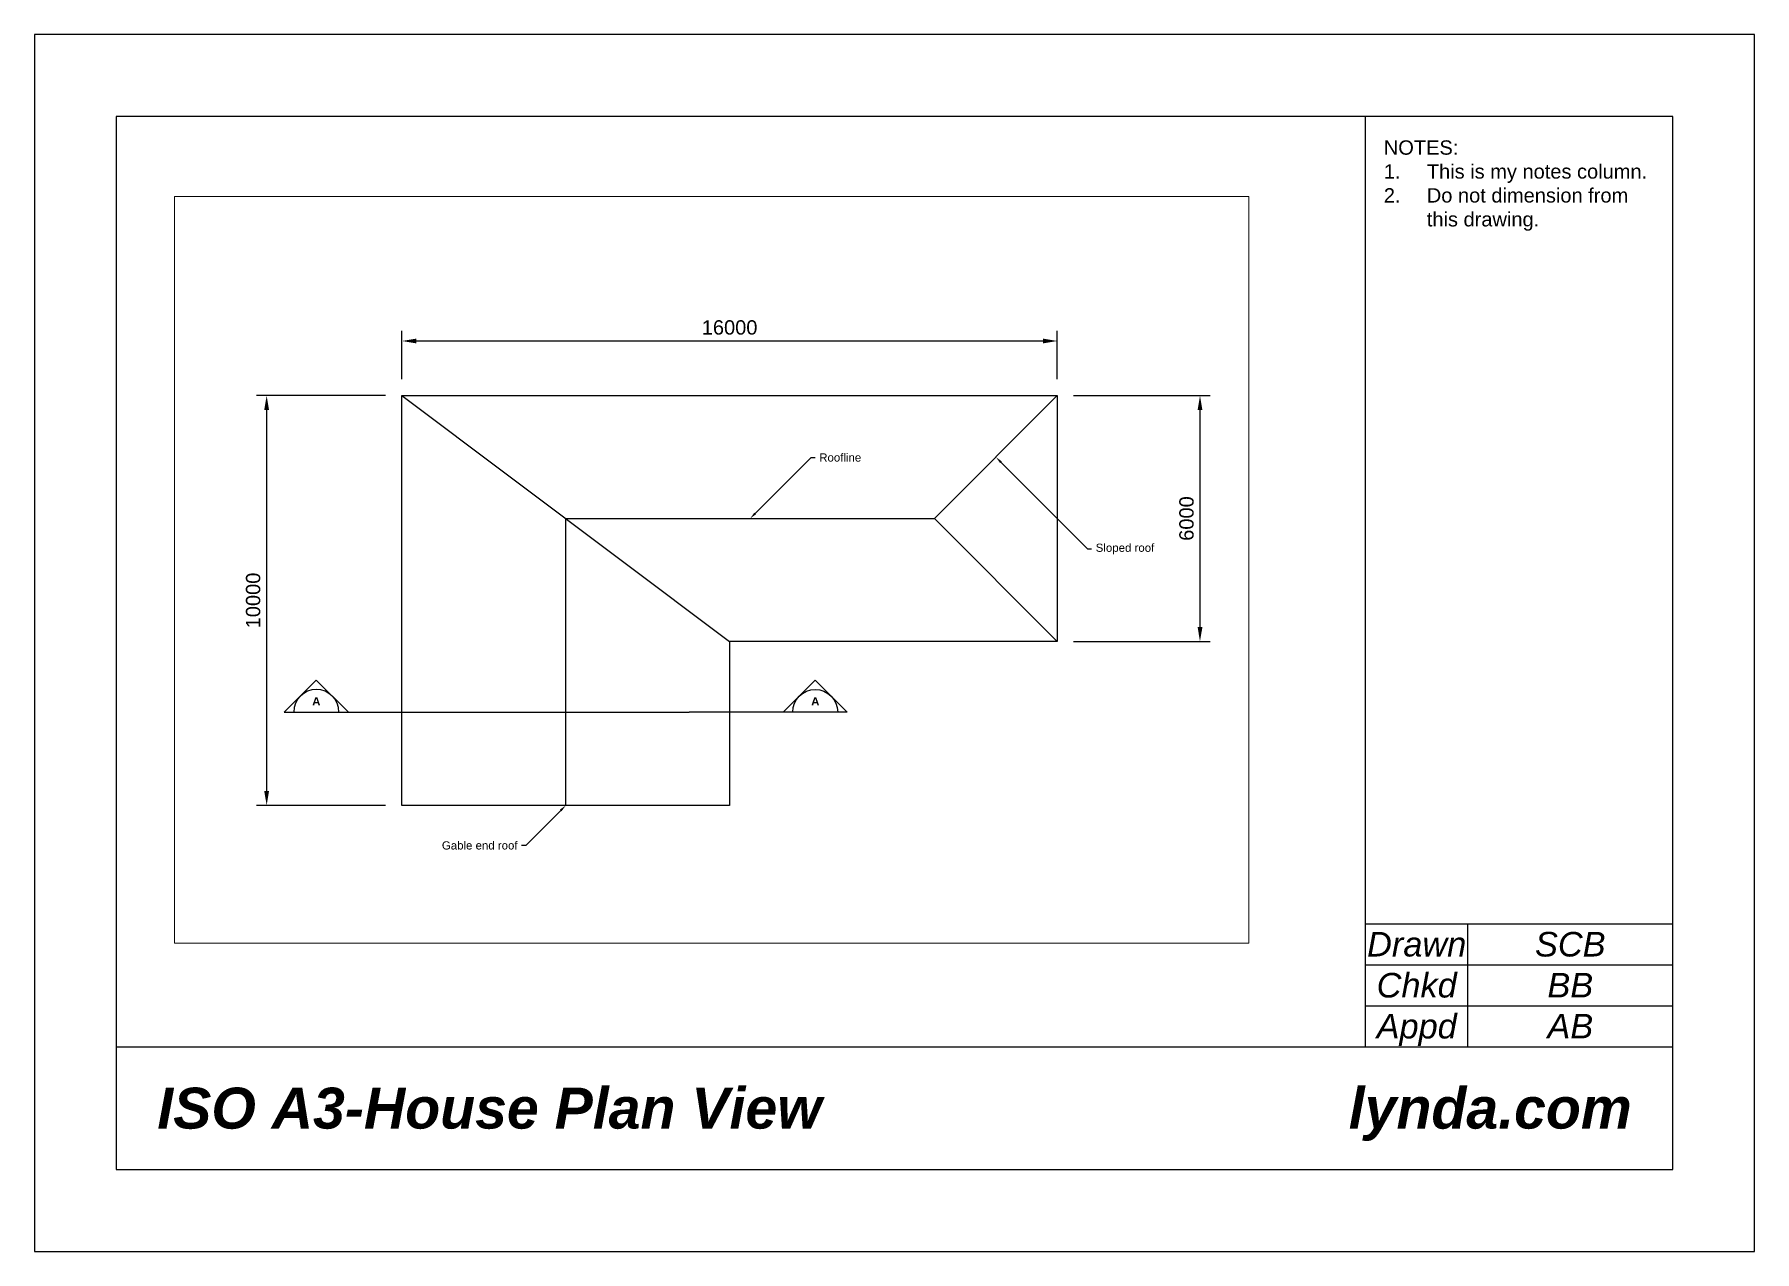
# Paper-space layout 'ISO A3-House Plan View' of a CAD drawing. Header units: millimetres. Extents: x 0 to 420, y 0 to 297.
# The model-space entities are those that its viewports show. They can reach past a viewport. Long polylines and large blocks are cut down to what shows.
import ezdxf
from ezdxf import colors
from ezdxf.entities.mleader import LeaderData, LeaderLine
from ezdxf.enums import TextEntityAlignment as Align
from ezdxf.math import Vec2, Vec3

# ---------------------------------------------------------------- set-up
doc = ezdxf.new("R2010")
doc.units = ezdxf.units.MM
doc.linetypes.add('DASHDOT', pattern=[25.4, 12.7, -6.35, 0, -6.35])
doc.layers.get('defpoints').update_dxf_attribs({"color": 1})
doc.layers.add('LAYOUT_Viewports', color=5, linetype='DASHDOT', plot=False)
for name, color, linetype in [('MODEL_Dimensions', 1, 'Continuous'), ('MODEL_House', 130, 'Continuous'), ('MODEL_Sections', 20, 'Continuous'), ('MODEL_Text', 1, 'Continuous'), ('TITLE_Text', 1, 'Continuous'), ('TITLE_Titleblock', 30, 'Continuous')]:
    doc.layers.add(name, color=color, linetype=linetype)
doc.styles.add('Notes_LAYOUT_3.5mm', font='arial.ttf', dxfattribs={"height": 3.5})
doc.styles.add('Section_MODEL_200mm', font='arialbd.ttf', dxfattribs={"height": 200})
doc.styles.get("Standard").update_dxf_attribs({"font": 'arial.ttf'})
doc.styles.add('Title_LAYOUT_10mm', font='arialbi.ttf', dxfattribs={"height": 10})
doc.styles.add('TitleAtt_LAYOUT_6mm', font='ariali.ttf', dxfattribs={"height": 6})
doc.dimstyles.new('MODEL-Dims_ANNO', dxfattribs={"dimtxt": 3.5, "dimasz": 3.5, "dimexe": 2.5, "dimexo": 4, "dimgap": 1.5, "dimtad": 1, "dimdec": 0, "dimdsep": 46, "dimtxsty": 'Standard', "dimcen": 0, "dimclrd": 256, "dimclre": 256, "dimclrt": 256, "dimadec": 1, "dimazin": 2, "dimtfac": 1, "dimtdec": 0, "dimtmove": 0, "dimatfit": 3, "dimfxl": 1, "dimlwd": -1, "dimlwe": -1, "dimarcsym": 0})

# ---------------------------------------------------------------- blocks, each defined once
blk = doc.blocks.new('ISO A3 Titleblock')
at = {"layer": 'TITLE_Titleblock'}
for p, q in [((400, 277), (20, 277)), ((20, 277), (20, 20)), ((325, 50), (325, 277)), ((400, 20), (400, 277)), ((325, 80), (400, 80)), ((350, 50), (350, 80)), ((325, 70), (400, 70)), ((325, 60), (400, 60)), ((20, 50), (400, 50)), ((20, 20), (400, 20))]:
    blk.add_line(p, q, dxfattribs=at)
blk.add_lwpolyline([(0, 0), (420, 0), (420, 297), (0, 297)], close=True, dxfattribs=at)
at = {"layer": 'TITLE_Text', "style": 'TitleAtt_LAYOUT_6mm'}
for s, p in [('Drawn', (337.5, 75)), ('Chkd', (337.5, 65)), ('Appd', (337.5, 55))]:
    blk.add_text(s, height=6, dxfattribs=at).set_placement(p, align=Align.MIDDLE_CENTER)
for tag, p in [('DRAWNBY', (375, 75)), ('CHKDBY', (375, 65)), ('APPDBY', (375, 55))]:
    blk.add_attdef(tag, text='', height=6, dxfattribs=at).set_placement(p, align=Align.MIDDLE_CENTER)
at = {"layer": 'TITLE_Text', "style": 'Title_LAYOUT_10mm'}
blk.add_attdef('DRGNAME', (30, 30), '', height=10, dxfattribs=at)
at = {"layer": 'TITLE_Titleblock', "style": 'Title_LAYOUT_10mm'}
blk.add_text('lynda.com', height=10, dxfattribs=at).set_placement((390, 30), align=Align.RIGHT)
at = {"layer": 'TITLE_Titleblock', "insert": (329.47, 271.15), "char_height": 3.5, "attachment_point": 1, "style": 'Notes_LAYOUT_3.5mm'}
blk.add_mtext_dynamic_manual_height_columns('NOTES:\\P\\pi-10.5,l10.5,t10.5;1.^IThis is my notes column.\\P2.^IDo not dimension from this drawing.', width=64.3649, gutter_width=17.5, heights=[0], dxfattribs=at)
blk = doc.blocks.new('Section Marker')
for p, q in [((-3857, 0), (-3074, 782)), ((-3074, 782), (-2292, 0)), ((-3857, 0), (0, 0))]:
    blk.add_line(p, q)
blk.add_arc((-3074, 0), 550, 0, 180)
at = {"style": 'Section_MODEL_200mm'}
blk.add_attdef('SECTMARKER', text='', height=200, dxfattribs=at).set_placement((-3074, 263), align=Align.MIDDLE_CENTER)
blk = doc.blocks.new('*D20')
at = {"layer": 'defpoints', "color": 0, "transparency": 16777216}
for p in [(35846, 26455), (19846, 25123), (35846, 25123)]:
    blk.add_point(p, dxfattribs=at)
at = {"layer": 'MODEL_Dimensions', "transparency": 16777216}
for p, q in [((19846, 25523), (19846, 26705)), ((35846, 25523), (35846, 26705)), ((20196, 26455), (35496, 26455))]:
    blk.add_line(p, q, dxfattribs=at)
for points in [[(20196, 26513), (20196, 26397), (19846, 26455)], [(35496, 26513), (35496, 26397), (35846, 26455)]]:
    blk.add_solid(points, dxfattribs=at)
at = {"layer": 'MODEL_Dimensions', "transparency": 16777216, "insert": (27846, 26784), "char_height": 350, "attachment_point": 5}
blk.add_mtext('16000', dxfattribs=at)
blk = doc.blocks.new('*D21')
at = {"layer": 'defpoints', "color": 0, "transparency": 16777216}
for p in [(19846, 25123), (16543, 15123), (19846, 15123)]:
    blk.add_point(p, dxfattribs=at)
at = {"layer": 'MODEL_Dimensions', "transparency": 16777216}
for p, q in [((19446, 25123), (16293, 25123)), ((16543, 24773), (16543, 15473)), ((19446, 15123), (16293, 15123))]:
    blk.add_line(p, q, dxfattribs=at)
for points in [[(16484, 24773), (16601, 24773), (16543, 25123)], [(16484, 15473), (16601, 15473), (16543, 15123)]]:
    blk.add_solid(points, dxfattribs=at)
at = {"layer": 'MODEL_Dimensions', "transparency": 16777216, "insert": (16214, 20123), "char_height": 350, "attachment_point": 5, "rotation": 90}
blk.add_mtext('10000', dxfattribs=at)
blk = doc.blocks.new('*D22')
at = {"layer": 'defpoints', "color": 0, "transparency": 16777216}
for p in [(35846, 25123), (35846, 19123), (39331, 19123)]:
    blk.add_point(p, dxfattribs=at)
at = {"layer": 'MODEL_Dimensions', "transparency": 16777216}
for p, q in [((36246, 25123), (39581, 25123)), ((39331, 24773), (39331, 19473)), ((36246, 19123), (39581, 19123))]:
    blk.add_line(p, q, dxfattribs=at)
for points in [[(39273, 24773), (39390, 24773), (39331, 25123)], [(39273, 19473), (39390, 19473), (39331, 19123)]]:
    blk.add_solid(points, dxfattribs=at)
at = {"layer": 'MODEL_Dimensions', "transparency": 16777216, "insert": (39003, 22123), "char_height": 350, "attachment_point": 5, "rotation": 90}
blk.add_mtext('6000', dxfattribs=at)

msp = doc.modelspace()

# ---------------------------------------------------------------- linework, layer by layer
at = {"layer": 'MODEL_House'}
for p, q in [((19846.2, 15122.6), (19846.2, 25122.6)), ((19846.2, 25122.6), (35846.2, 25122.6)), ((19846.2, 25122.6), (27846.2, 19122.6)), ((32846.2, 22122.6), (35846.2, 25122.6)), ((35846.2, 25122.6), (35846.2, 19122.6)), ((23846.2, 15122.6), (23846.2, 22122.6)), ((23846.2, 22122.6), (32846.2, 22122.6)), ((32846.2, 22122.6), (35846.2, 19122.6)), ((35846.2, 19122.6), (27846.2, 19122.6)), ((27846.2, 19122.6), (27846.2, 15122.6)), ((27846.2, 15122.6), (19846.2, 15122.6))]:
    msp.add_line(p, q, dxfattribs=at)
at = {"layer": 'MODEL_Sections'}
msp.add_line((20829.6, 17400.2), (26862.7, 17400.2), dxfattribs=at)

# ---------------------------------------------------------------- block references
msp.add_blockref('Section Marker', (20829.6, 17400.2), dxfattribs=at).add_auto_attribs({'SECTMARKER': 'A'})
ref = msp.add_blockref('Section Marker', (26862.7, 17400.2), dxfattribs=dict(at, xscale=-1))
ref.add_attrib('SECTMARKER', 'A', dxfattribs={"layer": '0', "height": 200, "style": 'Section_MODEL_200mm'}).set_placement((29938.1, 17662.8), align=Align.MIDDLE_CENTER)

# ---------------------------------------------------------------- dimensions: what is measured, and where the dimension line sits
at = {"layer": 'MODEL_Dimensions'}
dim = msp.add_linear_dim(base=(35846.2, 26454.9), p1=(19846.2, 25122.6), p2=(35846.2, 25122.6), dimstyle='MODEL-Dims_ANNO', dxfattribs=at)
dim.commit()
dim.dimension.update_dxf_attribs({"geometry": '*D20', "text_midpoint": (27846.2, 26783.6)})
dim = msp.add_linear_dim(base=(16542.7, 15122.6), p1=(19846.2, 25122.6), p2=(19846.2, 15122.6), angle=90, dimstyle='MODEL-Dims_ANNO', dxfattribs=at)
dim.commit()
dim.dimension.update_dxf_attribs({"geometry": '*D21', "text_midpoint": (16214, 20122.6)})
dim = msp.add_linear_dim(base=(39331.3, 19122.6), p1=(35846.2, 25122.6), p2=(35846.2, 19122.6), angle=90, dimstyle='MODEL-Dims_ANNO', dxfattribs=at)
dim.commit()
dim.dimension.update_dxf_attribs({"geometry": '*D22', "text_midpoint": (39331.3, 22122.6), "dimtype": 160})

# ---------------------------------------------------------------- leaders
at = {"layer": 'MODEL_Text'}
ml = msp.add_multileader_mtext('Standard', dxfattribs=at)
ml.set_content('Roofline', color=256)
ml.set_leader_properties(color=256, linetype='ByLayer', lineweight=-1)
ml.build(insert=Vec2(0, 0))
ml.multileader.update_dxf_attribs({"dogleg_length": 2, "arrow_head_size": 175, "scale": 50})
ctx = ml.context
ctx.base_point, ctx.scale, ctx.char_height, ctx.arrow_head_size, ctx.landing_gap_size, ctx.plane_origin = Vec3(29934.6, 23611), 50, 200, 175, 100, Vec3(28346.2, 22122.6)
notes = []
notes.append((ctx, [(0, (1, 1, 0), (29834.6, 23611), (1, 0), 100, [(0, [(28346.2, 22122.6)], 0, [])])]))
ctx.mtext.insert, ctx.mtext.flow_direction = Vec3(30034.6, 23712.7), 5
ml = msp.add_multileader_mtext('Standard', dxfattribs=at)
ml.set_content('Sloped roof', color=256)
ml.set_leader_properties(color=256, linetype='ByLayer', lineweight=-1)
ml.build(insert=Vec2(0, 0))
ml.multileader.update_dxf_attribs({"dogleg_length": 2, "arrow_head_size": 175, "scale": 50})
ctx = ml.context
ctx.base_point, ctx.scale, ctx.char_height, ctx.arrow_head_size, ctx.landing_gap_size, ctx.plane_origin = Vec3(36685.9, 21382.8), 50, 200, 175, 100, Vec3(34346.2, 23622.6)
notes.append((ctx, [(0, (1, 1, 0), (36585.9, 21382.8), (1, 0), 100, [(0, [(34346.2, 23622.6)], 0, [])])]))
ctx.mtext.insert, ctx.mtext.flow_direction = Vec3(36785.9, 21510.6), 5
ml = msp.add_multileader_mtext('Standard', dxfattribs=at)
ml.set_content('Gable end roof', color=256)
ml.set_leader_properties(color=256, linetype='ByLayer', lineweight=-1)
ml.build(insert=Vec2(0, 0))
ml.multileader.update_dxf_attribs({"dogleg_length": 2, "arrow_head_size": 175, "scale": 50})
ctx = ml.context
ctx.base_point, ctx.scale, ctx.char_height, ctx.arrow_head_size, ctx.landing_gap_size, ctx.plane_origin = Vec3(20725.5, 14145.2), 50, 200, 175, 100, Vec3(23846.2, 15122.6)
ctx.text_align_type = 2
notes.append((ctx, [(0, (1, 1, 0), (22868.8, 14145.2), (-1, 0), 100, [(0, [(23846.2, 15122.6)], 0, [])])]))
ctx.mtext.insert, ctx.mtext.alignment, ctx.mtext.flow_direction = Vec3(22668.8, 14246.9), 3, 5
for ctx, leaders in notes:
    for number, flags, end, landing, length, lines in leaders:
        leader = LeaderData()
        leader.index, (leader.has_last_leader_line, leader.has_dogleg_vector, leader.attachment_direction) = number, flags
        leader.last_leader_point, leader.dogleg_vector, leader.dogleg_length = Vec3(end), Vec3(landing), length
        for number, points, colour, breaks in lines:
            line = LeaderLine()
            line.index, line.vertices, line.color, line.breaks = number, Vec3.list(points), colors.encode_raw_color(colour), breaks
            leader.lines.append(line)
        ctx.leaders.append(leader)

psp = doc.layouts.new('ISO A3-House Plan View')

# ---------------------------------------------------------------- block references
at = {"layer": 'TITLE_Titleblock'}
psp.add_blockref('ISO A3 Titleblock', (0, 0), dxfattribs=at).add_auto_attribs({'APPDBY': 'AB', 'CHKDBY': 'BB', 'DRAWNBY': 'SCB', 'DRGNAME': 'ISO A3-House Plan View'})

# ---------------------------------------------------------------- viewports
at = {"layer": 'LAYOUT_Viewports'}
psp.add_viewport(center=(165.37, 166.33), size=(262.25, 182.185), view_center_point=(27409.25, 20868.78), view_height=18218.5, dxfattribs=at)

doc.saveas('drawing.dxf')
